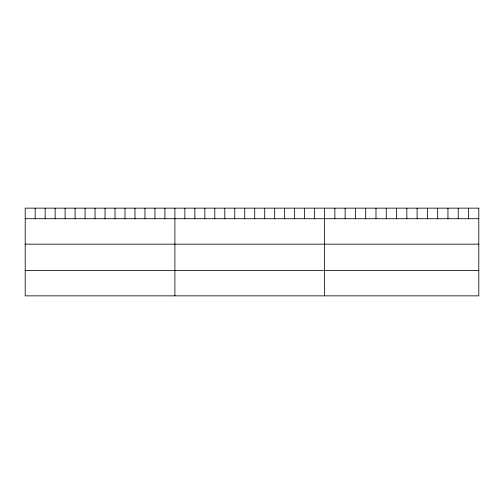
<?xml version="1.0" encoding="UTF-8"?>
<svg xmlns="http://www.w3.org/2000/svg" width="504" height="504" viewBox="0 0 504 504"><rect width="100%" height="100%" fill="white"/><g stroke="black" fill="none" stroke-linecap="round" stroke-linejoin="round"><path stroke-width="0.76" d="M25.2 218.711L478.8 218.711M25.2 244.169L478.8 244.169M25.2 270.396L478.8 270.396M468.518 208.146L468.518 218.711M458.237 208.146L458.237 218.711M447.955 208.146L447.955 218.711M437.674 208.146L437.674 218.711M427.392 208.146L427.392 218.711M417.11 208.146L417.11 218.711M406.829 208.146L406.829 218.711M396.547 208.146L396.547 218.711M386.266 208.146L386.266 218.711M375.984 208.146L375.984 218.711M365.702 208.146L365.702 218.711M355.421 208.146L355.421 218.711M345.139 208.146L345.139 218.711M334.858 208.146L334.858 218.711M324.576 208.146L324.576 295.854M314.597 208.146L314.597 218.711M304.618 208.146L304.618 218.711M294.638 208.146L294.638 218.711M284.659 208.146L284.659 218.711M274.68 208.146L274.68 218.711M264.701 208.146L264.701 218.711M254.722 208.146L254.722 218.711M244.742 208.146L244.742 218.711M234.763 208.146L234.763 218.711M224.784 208.146L224.784 218.711M214.805 208.146L214.805 218.711M204.826 208.146L204.826 218.711M194.846 208.146L194.846 218.711M184.867 208.146L184.867 218.711M174.888 208.146L174.888 295.854M164.909 208.146L164.909 218.711M154.93 208.146L154.93 218.711M144.95 208.146L144.95 218.711M134.971 208.146L134.971 218.711M124.992 208.146L124.992 218.711M115.013 208.146L115.013 218.711M105.034 208.146L105.034 218.711M95.054 208.146L95.054 218.711M85.075 208.146L85.075 218.711M75.096 208.146L75.096 218.711M65.117 208.146L65.117 218.711M55.138 208.146L55.138 218.711M45.158 208.146L45.158 218.711M35.179 208.146L35.179 218.711M478.8 208.146L25.2 208.146L25.2 295.854L478.8 295.854L478.8 208.146"/></g></svg>
